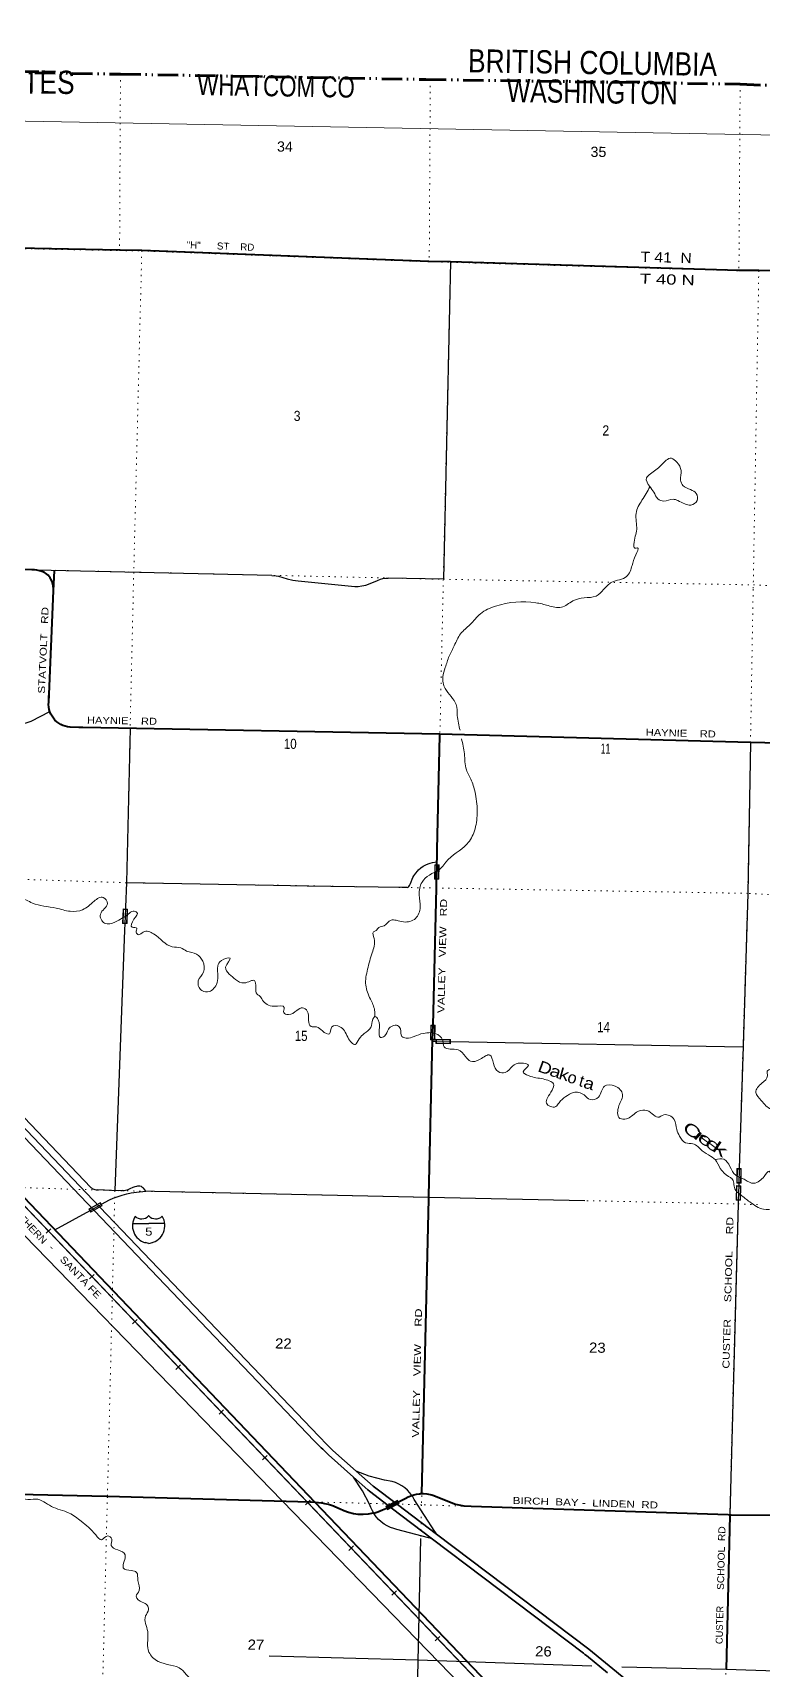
# Model space of a CAD drawing. Header units: feet. Extents: x -489137 to -242534, y 368785 to 558127.
# Drawn here: x -409484 to -396902, y 528715 to 556943 of the extents above; entities that cross this region are included whole.
import ezdxf
from ezdxf.enums import TextEntityAlignment as Align

# ---------------------------------------------------------------- set-up
doc = ezdxf.new("R2010")
doc.units = ezdxf.units.FT
doc.header["$LTSCALE"] = 70
doc.linetypes.add('DASH_DOUBLE_DOT', pattern=[9.2, 5, -1.2, 0.3, -1.2, 0.3, -1.2])
doc.linetypes.add('DOTTED', pattern=[1.5, 0.3, -1.2])
for name, color, linetype, lineweight in [('10', 7, 'DASH_DOUBLE_DOT', 60), ('15', 7, 'Continuous', 25), ('18', 7, 'Continuous', 35), ('19', 7, 'Continuous', 25), ('26', 7, 'Continuous', 40), ('27', 7, 'Continuous', 13), ('29', 7, 'Continuous', 25), ('31', 7, 'Continuous', 13), ('34', 7, 'Continuous', 25), ('39', 7, 'Continuous', 13), ('4', 7, 'Continuous', 13), ('55', 7, 'Continuous', 13), ('6', 7, 'DOTTED', 25), ('61', 7, 'Continuous', 13), ('7', 7, 'DOTTED', 13)]:
    doc.layers.add(name, color=color, linetype=linetype, lineweight=lineweight)
for name, color, linetype in [('12', 7, 'Continuous'), ('30', 7, 'Continuous'), ('41', 7, 'Continuous')]:
    doc.layers.add(name, color=color, linetype=linetype)

msp = doc.modelspace()

# ---------------------------------------------------------------- hatches: boundary and pattern name
at = {"layer": '55'}
msp.add_hatch(color=256, dxfattribs=at).paths.add_polyline_path([(-403383.28, 531523.83), (-403198.68, 531620.89), (-403174.96, 531575.77), (-403359.57, 531478.72)])

# ---------------------------------------------------------------- linework, layer by layer
at = {"layer": '10'}
msp.add_lwpolyline([(-420509.76, 556436.64), (-418635.22, 556398.18), (-413309.47, 556311.12), (-407971.5, 556227.97), (-402701.87, 556136.28), (-397283.49, 556055.44), (-394123.72, 555925.82)], dxfattribs=at)
at = {"layer": '15'}
for p, q in [((-407760.56, 536402.33), (-407484.15, 536402.33)), ((-407487.85, 536533.8), (-407484.95, 536536.71)), ((-407481.78, 536534.33), (-407485.21, 536536.71)), ((-407484.15, 536056.75), (-407548.04, 536074.71)), ((-407484.68, 536056.49), (-407421.05, 536075.23))]:
    msp.add_line(p, q, dxfattribs=at)
msp.add_lwpolyline([(-407208.79, 536402.33), (-407484.68, 536402.33), (-407484.15, 536402.33)], dxfattribs=at)
for centre, radius, start, end in [((-407457.93, 536367.23), 306.13, 148.44437, 254.43379), ((-407606.53, 536649.83), 165.66, 227.34137, 315.81187), ((-407362.84, 536649.83), 165.66, 224.18801, 312.69406), ((-407511.44, 536367.24), 306.13, 283.08096, 31.62462)]:
    msp.add_arc(centre, radius, start, end, dxfattribs=at)
at = {"layer": '18'}
for points in [[(-403954.01, 532030.5), (-404384.24, 532412.31), (-404457.94, 532486.08), (-404482.75, 532510.92), (-404507.91, 532536.07), (-404628.31, 532656.44), (-408424.1, 536628.81), (-412045.68, 540418.86), (-412448.04, 540831.15), (-412719.92, 541087.37), (-415615.51, 543685.89), (-415638.57, 543706.59), (-415665.51, 543732.52), (-416286.85, 544330.56), (-416467.06, 544529.98), (-416487.42, 544552.51), (-416509.26, 544579.98), (-416900.42, 545071.95), (-416909.28, 545083.1), (-417286.86, 545614.21), (-417802.05, 546262.17)], [(-403904.8, 532133.69), (-404307.02, 532490.65), (-404404.48, 532588.21), (-404549.65, 532733.34), (-408324.77, 536684.08), (-410736.8, 539208.31), (-411966.55, 540495.27), (-412370.92, 540909.62), (-412645.45, 541168.34), (-415567.04, 543790.2), (-416206.52, 544405.71), (-416403.28, 544623.44), (-416830.88, 545161.25), (-417350.89, 545815.25)], [(-402519.04, 531046.23), (-403191.01, 531554.94), (-403610.57, 531872.57), (-403904.8, 532133.69)], [(-402589.38, 530961.52), (-403300.68, 531500.01), (-403654.18, 531767.62), (-403678.88, 531786.32), (-403704.18, 531808.78), (-403954.01, 532030.5)], [(-399569.1, 528651.83), (-399935.78, 528951.17), (-399960.29, 528971.18), (-399985.78, 528990.48), (-402589.38, 530961.52)], [(-394726.31, 522430.66), (-394856.9, 522606.33), (-394999.72, 522832.19), (-395129.09, 523068.14), (-395360.28, 523512.28), (-396316.51, 525349.28), (-396425.06, 525541.54), (-396769.32, 526061.45), (-397166.04, 526542.52), (-397771.42, 527190.54), (-398903.3, 528250.17), (-399894.39, 529059.25), (-402519.04, 531046.23)]]:
    msp.add_lwpolyline(points, dxfattribs=at)
at = {"layer": '19'}
for points in [[(-402944.08, 531712), (-402979.5, 531759.04), (-403021.51, 531804.12), (-403068, 531844.56), (-403118.47, 531879.93), (-403172.36, 531909.82), (-403229.08, 531933.92), (-403288, 531951.95), (-403417.37, 531976.24), (-403680.1, 532047.06), (-403904.8, 532133.69)], [(-403603.49, 531408.14), (-403626.73, 531449.96), (-403651, 531506.95), (-403676.44, 531563.4), (-403797.18, 531790.61), (-403954.01, 532030.5)], [(-402519.04, 531046.23), (-402528.98, 531060), (-402551.62, 531091.36), (-402905, 531645.95), (-402910.71, 531656.98), (-402942.43, 531709.81), (-402944.08, 531712)], [(-402589.38, 530961.52), (-402631.3, 530975.24), (-402658.01, 530983.97), (-403202, 531127.95), (-403257.61, 531140.96), (-403316.2, 531161.06), (-403372.37, 531187.18), (-403425.5, 531219.02), (-403475.01, 531256.24), (-403520.36, 531298.43), (-403561.05, 531345.13), (-403596.64, 531395.82), (-403603.49, 531408.14)]]:
    msp.add_lwpolyline(points, dxfattribs=at)
at = {"layer": '26'}
for p, q in [((-409124.29, 547313.83), (-409108.75, 547664.34)), ((-409208.48, 545415.42), (-409204.24, 545511.09)), ((-404610.63, 531589.76), (-417491.43, 545077.24)), ((-408618, 544959.85), (-408691.09, 544961.19)), ((-402513.23, 542594.53), (-402518.75, 542340.68)), ((-402587.1, 539573.09), (-402580.84, 539824.77)), ((-403380.36, 531495.73), (-403178.58, 531601.14))]:
    msp.add_line(p, q, dxfattribs=at)
for points in [[(-394183.28, 552795.33), (-396962.02, 552840.96), (-397314.71, 552841.19), (-402278.93, 552988.71), (-402652, 552994.95), (-407603.34, 553185.2), (-407975, 553189.95), (-407986.38, 553189.86), (-412977.51, 553291.09), (-413328.05, 553301.43), (-417795, 553404.83), (-418308.88, 553416.72), (-418658, 553418.95), (-420541.76, 553452.61)], [(-409124.29, 547313.83), (-409124.5, 547338.83), (-409124.64, 547356.22), (-409129.41, 547398.35), (-409138.57, 547439.74), (-409152, 547479.94), (-409169.56, 547518.53), (-409183.71, 547543.54), (-409201.07, 547565.99), (-409220.67, 547586.5), (-409242.31, 547604.84), (-409264.49, 547620.05), (-409283.89, 547630.5), (-409324.93, 547648.62), (-409367.63, 547662.35), (-409411.53, 547671.54), (-409456.15, 547676.09), (-409501, 547675.95), (-413062.9, 547760.49), (-413076.06, 547760.69), (-413112.9, 547761.92), (-418371.87, 547936.81), (-418974.96, 547951.48)], [(-408691.09, 544961.19), (-408837.11, 544963.87), (-408841, 544964.16), (-408882.6, 544969.62), (-408923.41, 544979.4), (-408962.97, 544993.39), (-409000.85, 545011.44), (-409036.64, 545033.34), (-409069.94, 545058.87), (-409100.39, 545087.75), (-409127.66, 545119.64), (-409151.44, 545154.21), (-409171.48, 545191.08), (-409187.55, 545229.84), (-409199.49, 545270.07), (-409207.15, 545311.33), (-409210.46, 545353.16), (-409209.38, 545395.1), (-409124.29, 547313.83)], [(-402462, 544846.91), (-402463.67, 544846.96), (-408618, 544959.85), (-408691.09, 544961.19)], [(-402513.23, 542594.53), (-402513, 542604.95), (-402510, 542730.95), (-402507, 542852.95), (-402462.56, 544821.95), (-402462, 544846.91)], [(-394329.16, 544637.85), (-397108.26, 544698.74), (-402462, 544846.91)], [(-402580.84, 539824.77), (-402522.1, 542186.98), (-402518.75, 542340.68)], [(-402776, 531743.95), (-402655.29, 536829.94), (-402654.74, 536853.31), (-402654.08, 536879.94), (-402587.1, 539573.09)], [(-404610.63, 531589.76), (-404685.07, 531597.68), (-404705.01, 531598.65), (-408196.67, 531695.34), (-408214, 531695.95), (-413526.08, 531814.87)], [(-397955.52, 524694.62), (-397973, 524712.95), (-398464, 525223.95), (-398853, 525614.95), (-399230.95, 525968.01), (-399410.41, 526144.61), (-404610.63, 531589.76)], [(-403603.49, 531408.14), (-403612.26, 531405.54), (-403696.99, 531389.82), (-403782.9, 531383.05), (-403869.05, 531385.3), (-403954.48, 531396.53), (-404038.28, 531416.64), (-404119.52, 531445.39), (-404196.16, 531481.86), (-404211.28, 531489.8), (-404294.89, 531527.24), (-404381.95, 531555.73), (-404446.52, 531569.6), (-404471.43, 531574.95), (-404496.52, 531577.62), (-404610.63, 531589.76)], [(-403178.58, 531601.14), (-403108.46, 531637.77), (-403083.06, 531651.04), (-403058.46, 531663.27), (-403009.27, 531687.72), (-402944.08, 531712)], [(-402944.08, 531712), (-402931.62, 531716.64), (-402914.19, 531721.58), (-402889, 531728.73), (-402864.19, 531732.78), (-402811.3, 531741.4), (-402805.01, 531742.07)], [(-394753.96, 531353.49), (-397439.18, 531376.12), (-397448.76, 531375.84), (-397489.18, 531377.16), (-401923, 531521.95), (-402042.3, 531530.3), (-402160.07, 531551.08), (-402211.89, 531564.33), (-402364.32, 531623.94), (-402383.6, 531632.83), (-402564.6, 531704.98), (-402601.28, 531716.71), (-402626.37, 531724.73), (-402651.28, 531729.88), (-402684.2, 531736.68), (-402743.05, 531742.54), (-402802.19, 531742.21), (-402805.01, 531742.04)], [(-403603.49, 531408.14), (-403529.64, 531430.03), (-403450.03, 531463.01), (-403393.3, 531488.97), (-403380.36, 531495.73)], [(-397463.73, 531377.14), (-397464, 531366.95), (-397527, 528718.95)]]:
    msp.add_lwpolyline(points, dxfattribs=at)
at = {"layer": '29'}
for p, q in [((-405358.09, 547578.31), (-409419, 547674.95)), ((-397106, 544698.95), (-397152.24, 542098.78)), ((-407887.06, 541830.81), (-407897.34, 541577.15)), ((-402531.68, 539542.96), (-402587.15, 539543.97)), ((-402531.68, 539542.96), (-402277.94, 539538.32)), ((-397234.98, 539446.13), (-402277.94, 539538.32)), ((-410611.37, 539254.6), (-408482.89, 537027.1)), ((-397299.79, 537351.17), (-397307.69, 537101.42)), ((-397309.08, 537057.52), (-397316.95, 536808.8)), ((-397307.69, 537101.42), (-397309.08, 537057.52)), ((-408499.37, 536624.61), (-409106.78, 536289.55)), ((-408499.37, 536624.61), (-408300, 536736.95)), ((-399324, 528758.95), (-397527, 528718.95))]:
    msp.add_line(p, q, dxfattribs=at)
for points in [[(-402278.59, 552989.92), (-402402.64, 547515.62), (-403357, 547535.95)], [(-405358.09, 547578.31), (-405285.23, 547573.24), (-405246.59, 547568.59), (-405098.19, 547525.29), (-405000.81, 547502.09), (-404906.52, 547488.17), (-403929.61, 547392.28), (-403873.19, 547391.51), (-403805.95, 547401.56), (-403740.25, 547414.71), (-403694.66, 547429.4), (-403540.08, 547497.45), (-403488.3, 547515.24), (-403444.24, 547528.38), (-403397.1, 547533.8), (-403357, 547535.95)], [(-409831.03, 545018.1), (-409669.72, 545023.68), (-409598.62, 545039.14), (-409508.96, 545070.08), (-409190.54, 545237.11)], [(-407805, 544942.95), (-407866, 542284.95), (-407886, 541857.95), (-407887.06, 541830.81)], [(-403025, 542198.95), (-403010.64, 542205.04), (-403000.2, 542216.25), (-402985.9, 542235.97), (-402969.29, 542268.83), (-402927.55, 542369.36), (-402909.39, 542403), (-402878.86, 542445.92), (-402850.26, 542481.49), (-402830.17, 542502.37), (-402790.75, 542537.16), (-402748.25, 542565.78), (-402707.28, 542590.52), (-402664.78, 542609.08), (-402631.15, 542621.06), (-402590.58, 542630.74), (-402514.84, 542643.11)], [(-403025, 542198.95), (-403120, 542199.95), (-404754, 542221.95), (-405333, 542234.95), (-407863, 542281.95)], [(-397152.24, 542098.78), (-397233, 539462.95), (-397299.79, 537351.17)], [(-407897.34, 541577.15), (-407903, 541463.95), (-408067.25, 536971.76)], [(-408482.89, 537027.1), (-408473.71, 537018.16), (-408459.8, 537008.88), (-408447.43, 537001.53), (-408430.04, 536994.18), (-408411.11, 536988.77), (-408392.56, 536985.29), (-408364.01, 536982.69)], [(-407933, 536970.52), (-408011, 536969.95), (-408364.01, 536982.69)], [(-408300, 536736.95), (-408159.74, 536812.26), (-408096.37, 536840.1), (-408029.9, 536864.85), (-407940.25, 536894.23), (-407862.96, 536915.88), (-407785.68, 536932.89), (-407696.03, 536946.81), (-407531, 536958.95)], [(-407933, 536970.52), (-407908.94, 536971.94), (-407883.44, 536976.58), (-407864.12, 536982), (-407840.16, 536991.28), (-407804.61, 537009.06), (-407752.82, 537029.94), (-407718.04, 537042.31), (-407688.68, 537050.05), (-407673.99, 537053.14), (-407650.03, 537054.69), (-407635.35, 537052.37), (-407616.8, 537046.95), (-407600.57, 537039.22), (-407583.57, 537025.3), (-407571, 537008.95)], [(-402654.69, 536855.27), (-407386, 536954.95), (-407531, 536958.95), (-407571, 537008.95)], [(-399964, 536793.95), (-402654.69, 536855.27), (-402655.19, 536855.48)], [(-397316.95, 536808.8), (-397319, 536743.95), (-397463.73, 531377.14)], [(-397527.18, 528711.65), (-397527, 528718.95), (-395136.06, 528634.32), (-395078.48, 528637.91), (-395021.59, 528647.51), (-394997.59, 528654.03), (-394972.65, 528660.81), (-394947.59, 528671.5), (-394932.24, 528679.67), (-394913.76, 528692.14), (-394896.69, 528706.47), (-394881.21, 528722.51), (-394869.97, 528736.61), (-394851.02, 528768.72), (-394835.53, 528802.63), (-394823.66, 528837.98), (-394815.56, 528874.38), (-394811.31, 528911.42), (-394810.63, 528935.11), (-394809.85, 528948.29), (-394754.58, 531326.95), (-394753.96, 531353.49)], [(-402794.74, 530971.99), (-402902, 526204.95), (-403032, 520839.95), (-403236.7, 515462.56)], [(-405409, 528948.95), (-402841, 528876.95), (-399840, 528772.95)]]:
    msp.add_lwpolyline(points, dxfattribs=at)
at = {"layer": '31'}
for p, q in [((-407848.86, 541827.52), (-407858.43, 541577.7)), ((-407858.43, 541577.7), (-407933.37, 541580.57)), ((-402530.07, 539581.22), (-402280.13, 539576)), ((-402280.13, 539576), (-402281.69, 539501.02)), ((-397263.39, 537350.8), (-397267.97, 537100.84)), ((-397267.97, 537100.84), (-397342.95, 537102.21)), ((-397271.14, 537055.84), (-397277.2, 536805.92)), ((-397277.2, 536805.92), (-397352.18, 536807.74))]:
    msp.add_line(p, q, dxfattribs=at)
for points in [[(-407933.37, 541580.57), (-407923.81, 541830.39), (-407848.86, 541827.52)], [(-402281.69, 539501.02), (-402531.64, 539506.24), (-402530.07, 539581.22)], [(-397342.95, 537102.21), (-397338.38, 537352.17), (-397263.39, 537350.8)], [(-397352.18, 536807.74), (-397346.12, 537057.66), (-397271.14, 537055.84)]]:
    msp.add_lwpolyline(points, dxfattribs=at)
for points in [[(-407916.12, 541822.08), (-407857.16, 541819.83), (-407866.11, 541586), (-407925.06, 541588.25)], [(-402522.24, 539573.05), (-402288.29, 539568.17), (-402289.51, 539509.18), (-402523.47, 539514.06)], [(-397330.53, 537344.02), (-397271.53, 537342.95), (-397275.81, 537108.98), (-397334.8, 537110.05)], [(-397338.31, 537049.47), (-397279.32, 537048.03), (-397285, 536814.1), (-397343.99, 536815.54)]]:
    msp.add_lwpolyline(points, close=True, dxfattribs=at)
at = {"layer": '34'}
for p, q in [((-409252.29, 536235.04), (-409172.3, 536311.43)), ((-408504.28, 535448.01), (-408424.28, 535524.4)), ((-407761.86, 534674.41), (-407681.87, 534750.8)), ((-407013.84, 533887.38), (-406933.85, 533963.77)), ((-406271.43, 533113.77), (-406191.44, 533190.17)), ((-405523.41, 532326.74), (-405443.42, 532403.14)), ((-404781, 531553.14), (-404701, 531629.53)), ((-404032.98, 530766.11), (-403952.99, 530842.5)), ((-403290.56, 529992.51), (-403210.57, 530068.9)), ((-402542.54, 529205.48), (-402462.55, 529281.87))]:
    msp.add_line(p, q, dxfattribs=at)
at = {"layer": '34', "lineweight": 13}
for points in [[(-421900.28, 549556.14), (-421899, 549554.95), (-421625, 549267.95), (-419030.54, 546551.3), (-398171.7, 524710.01), (-397269.06, 523749.26), (-394752.82, 521071.05)], [(-421680.54, 548609.75), (-421598.99, 548523.9), (-394753.49, 520882.81)]]:
    msp.add_lwpolyline(points, dxfattribs=at)
at = {"layer": '34'}
msp.add_lwpolyline([(-419029.74, 546552.05), (-398170.9, 524710.76)], dxfattribs=at)
at = {"layer": '39'}
msp.add_arc((-397314.95, 537504.48), 335.51, 216.3542, 246.72824, dxfattribs=at)
for points in [[(-398839.98, 549114.07), (-398898.97, 549262.75), (-398829.17, 549334.86), (-398649.02, 549480.64), (-398465.11, 549602.04), (-398376.75, 549534.08), (-398301.48, 549391.28), (-398311.62, 549225.2), (-398270.17, 549133.49), (-398139.28, 549062.98), (-398040.82, 548992.87), (-398026.07, 548873.1), (-398134.45, 548795.37), (-398239.59, 548816.92), (-398356.46, 548873.07), (-398441.31, 548896.4), (-398601.84, 548863.89), (-398704.7, 548905.68), (-398772.27, 549015.95), (-398839.98, 549114.07)], [(-398838.68, 549111.93), (-398976.62, 548880.61), (-399078.72, 548652.81), (-399067.89, 548379.05), (-399115.72, 548114.11), (-399100.23, 548055.15), (-399055.61, 548056.63), (-399083.42, 547937.38), (-399148.51, 547753.73), (-399242.06, 547562.31), (-399362.3, 547509.05), (-399498.66, 547464.09), (-399638.01, 547340.12), (-399769.13, 547226.18), (-399972.19, 547196.22), (-400169.47, 547141.86), (-400365.39, 547032.77), (-400594.08, 547061.9), (-400806.31, 547111.1), (-401500.24, 547052.65), (-401761.28, 546922.05), (-401941.96, 546733.72), (-402106.05, 546575.59), (-402213.96, 546370.16), (-402301.32, 546188.8), (-402368.55, 545995.04), (-402411.04, 545835.43), (-402370.96, 545632.26), (-402181.8, 545354.3), (-402161.81, 545165.56), (-402114.86, 544910.73)], [(-402088.18, 544765.94), (-402040.17, 544505.35), (-402005.01, 544231.29), (-401918.14, 544041.73), (-401848.01, 543809.82), (-401819.67, 543475.04), (-401865.9, 543175.62), (-401994.33, 542950.17), (-402360.3, 542637.73), (-402427.63, 542548.56), (-402473.58, 542501.7)], [(-411411.82, 543423.44), (-411299.55, 543322.76), (-411111.76, 543263.73), (-410998.79, 543219.79), (-410876, 543111.95), (-410663.63, 543112.34), (-410548.76, 543058.25), (-410380.85, 542865.68), (-410169.39, 542753.66), (-409945.97, 542625.27), (-409996.2, 542496.16), (-410038.27, 542371.01), (-410012.49, 542324.08), (-409919.39, 542312.81), (-409851.03, 542267.39), (-409897.18, 542140.25), (-409896.44, 542034.85), (-409708.19, 542014.32), (-409490.3, 541930.59), (-409081.91, 541844.55), (-408837.33, 541788.88), (-408624.16, 541816.69), (-408425.74, 541964.27), (-408266.87, 542027.19), (-408197.2, 541922.98), (-408317, 541739.99), (-408243.9, 541585.05), (-408067.36, 541601.15), (-407938.76, 541674.58), (-407932.01, 541678.79)], [(-402473.58, 542501.7), (-402770.59, 542292.77), (-402819.93, 542070.41), (-402802.22, 541861.43), (-402881.64, 541665.79), (-403089.12, 541605.48), (-403216.48, 541633.37), (-403303.6, 541636.46), (-403424.36, 541540.64), (-403513.93, 541509.3), (-403563.19, 541459.22), (-403606.07, 541433.4), (-403597.33, 541319.79), (-403630.75, 541072.91), (-403709.21, 540790.1), (-403740.96, 540514.83), (-403660.79, 540274.69), (-403588.13, 540083.28), (-403589.01, 539969.45)], [(-407932.01, 541678.79), (-407836.64, 541738.2), (-407750.85, 541791.88), (-407686.24, 541770.83), (-407740.4, 541651.9), (-407768.43, 541514.41), (-407689.57, 541499.27), (-407698.62, 541422.35), (-407662.58, 541385.43), (-407576.89, 541431.01), (-407400.92, 541400.49), (-407077.31, 541177.65), (-406929.59, 541157.62), (-406830.93, 541103.72), (-406657.28, 541048.91), (-406551.33, 540928.03), (-406541.48, 540739.41), (-406628.46, 540588.46), (-406593.76, 540442.1), (-406468.63, 540398.01), (-406317.07, 540525.89), (-406291.04, 540665.43), (-406292.86, 540847.87), (-406230.95, 540938.33), (-406078.43, 540979.04), (-406157.3, 540827.98), (-406095.96, 540705.62), (-405985.61, 540613.07), (-405834.33, 540552.45), (-405661.55, 540592.91), (-405638.62, 540479.13), (-405615.78, 540357.24), (-405567.52, 540326.25), (-405521.72, 540258.81), (-405322.35, 540153.01), (-405148.33, 540128.6), (-405155.48, 540041.53), (-405074.83, 540006.09), (-404928, 540079.3), (-404830.15, 540124.73), (-404749.77, 540067), (-404725.39, 539906.58), (-404684.09, 539802.71), (-404588.91, 539795.47), (-404488.42, 539725.33), (-404365.39, 539675.19), (-404325.42, 539794.29), (-404187.54, 539798.7), (-404049.91, 539616.63), (-403921.71, 539491.43), (-403853.64, 539587.89), (-403765.36, 539680.06), (-403654.6, 539786.13), (-403616.39, 539927.55), (-403577.31, 539973.69), (-403529.34, 539918.39), (-403507.2, 539739.75), (-403486.47, 539611.81), (-403415.22, 539637.29), (-403348.93, 539754.04), (-403192.06, 539819.02), (-403144.14, 539759.66), (-403117.35, 539629.61), (-403042.69, 539602.36), (-402904.5, 539631.08), (-402749.81, 539683.92), (-402623.6, 539695.95)], [(-394619.29, 541452.65), (-394679.28, 541442.41), (-394747.03, 541372.29), (-394801.23, 541415.51), (-394877.65, 541465.09), (-395059.9, 541479.47), (-395182.14, 541428.25), (-395314.34, 541391.35), (-395522.91, 541408.08), (-395635.05, 541354.71), (-395745.33, 541287.14), (-395842.31, 541312.64), (-395946.31, 541261.21), (-396025.85, 541221.64), (-396102.32, 541267.16), (-396171.5, 541245.7), (-396244.95, 541206.06), (-396300.32, 541154.03), (-396309.79, 541042.67), (-396324.55, 540830.03), (-396324.73, 540649.64), (-396307.93, 540531.87), (-396394.34, 540261.32), (-396433.08, 540077.35), (-396418.28, 539961.64), (-396315.49, 539913.77), (-396241.2, 539856.11), (-396266.96, 539738.87), (-396290.86, 539607.41), (-396309.85, 539546.83), (-396405.84, 539487.2), (-396431.77, 539355.76), (-396427.33, 539221.94), (-396468.51, 539169.74), (-396449.36, 539078.3), (-396496.84, 539007.93), (-396617.3, 539102.63), (-396747.37, 539073.81), (-396814.77, 539032.07), (-396811.71, 538950.95), (-396908.5, 538826.46), (-397011.82, 538665.57), (-396918.28, 538524.58), (-396755.83, 538382.75), (-396627.93, 538399.44), (-396532.5, 538412.46), (-396524.23, 538260.35), (-396547, 538055.91), (-396516.48, 537899.47), (-396520.84, 537708.99), (-396543.01, 537553.19), (-396631.15, 537473.19), (-396575.3, 537399.54), (-396531.9, 537301.73), (-396600.64, 537150.55), (-396725.97, 537178.42), (-396781.15, 537306.78), (-396869.44, 537214.62), (-396947.37, 537140.57), (-397049.25, 537097.22), (-397198.5, 537157.82), (-397261.75, 537188.81)], [(-402623.6, 539695.95), (-402514.71, 539670.97), (-402483.75, 539653.99), (-402455.78, 539632.02), (-402432.8, 539607.04), (-402404.38, 539500.8)], [(-402404.83, 539501.15), (-402387.79, 539452.51), (-402149.27, 539398.94), (-402022.95, 539285.92), (-401934.77, 539203.78), (-401770.19, 539236.23), (-401599.03, 539309.15), (-401539.97, 539166.55), (-401454.56, 539023.63), (-401335.16, 539007.99), (-401210.17, 539117.94), (-401065.61, 539170.91), (-400934.35, 539130.8), (-401026.89, 539022.48), (-400936.51, 538954.49), (-400679.79, 538896.65), (-400504.47, 538813.44), (-400606.77, 538569.43), (-400624.08, 538480.46), (-400462.66, 538419.72), (-400407.1, 538487.95), (-400292.32, 538591.96), (-400159.67, 538665.34), (-399975.77, 538620.54), (-399869.32, 538540.19), (-399726.89, 538585.08), (-399625.27, 538772.34), (-399440.8, 538774.15), (-399310.8, 538630.69), (-399373.98, 538436.88), (-399356.39, 538217.76), (-399245.03, 538208.3), (-399071.35, 538321.72), (-398924.94, 538360.48), (-398800.03, 538298.15), (-398703.49, 538236.17), (-398599.61, 538277.48), (-398424.24, 538198.32), (-398375.68, 538025.45), (-398328.45, 537909.34), (-398224.45, 537794.57), (-398096.95, 537778.83), (-397938.28, 537659.34), (-397795.51, 537566.4), (-397689.18, 537475.92), (-397597.89, 537316.72), (-397585.16, 537305.6)], [(-397261.75, 537188.81), (-397359.69, 537236.8), (-397459.19, 537388), (-397565.09, 537512.92), (-397717.13, 537506.03)], [(-397447.51, 537196.27), (-397427.26, 537180.87), (-397376.73, 537003.91), (-397273.54, 536898.16)], [(-397273.54, 536898.16), (-397118.04, 536775.78), (-396878.36, 536651.26), (-396689.88, 536648.97), (-396572.78, 536611.06), (-396511, 536525.18), (-396372.86, 536549.85), (-396304.23, 536526.72), (-396145.81, 536553.17), (-395949.84, 536500.11), (-395422.47, 536363.98), (-395029.77, 536320.69), (-394802.99, 536301.72), (-394581.12, 536211.87), (-394481, 536161.95)], [(-409665.12, 531684.23), (-409610.01, 531649.69), (-409433.64, 531651.6), (-409163.58, 531524.68), (-408856.9, 531409.47), (-408647.84, 531267.07), (-408397.33, 531032.96), (-408296.99, 530950.67), (-408190.79, 531016.26), (-408122.58, 530958.68), (-408130, 530849.32), (-408017.4, 530774.98), (-407892.79, 530688.34), (-407906.31, 530577.03), (-407921.88, 530463.71), (-407784.59, 530419.48), (-407693.79, 530385.94), (-407671.18, 530245.81), (-407648.99, 530071.23), (-407698.82, 529974.55), (-407594.7, 529869.91), (-407510.18, 529820.24), (-407486.73, 529749.01), (-407538.81, 529634.11), (-407501.57, 529364.08), (-407504, 529165.48), (-407479.54, 529011.14), (-407323.39, 528851.14), (-406917.68, 528712.44), (-406793.66, 528577.15), (-406644.53, 528506.43), (-406547.13, 528515.38), (-406435.27, 528380.24), (-406214.28, 528219.46), (-405978.6, 528099.03), (-405791.61, 527975.15), (-405642.95, 527865.92), (-405529.86, 527665.91), (-405479.89, 527442.34), (-405341.02, 527361.61), (-405217.47, 527354.02), (-405023.88, 527272.62), (-404457.78, 526999.92)]]:
    msp.add_spline(points, degree=3, dxfattribs=at)
at = {"layer": '4'}
msp.add_lwpolyline([(-485080.46, 556942.8), (-454770.68, 556296.26), (-424457.62, 555691.58), (-394141.55, 555128.56), (-363825.83, 554607.27), (-333509.43, 554127.66), (-303192.4, 553689.76), (-272874.8, 553293.56), (-242556.67, 552939.06)], dxfattribs=at)
msp.add_lwpolyline([(-485080.46, 556942.8), (-454770.68, 556296.26), (-424457.62, 555691.58), (-394141.55, 555128.56), (-363825.83, 554607.27), (-333509.43, 554127.66), (-303192.4, 553689.76), (-272874.8, 553293.56), (-242556.67, 552939.06)], dxfattribs=at)
at = {"layer": '55'}
for p, q in [((-408514.83, 536655.82), (-408318.11, 536765.03)), ((-408318.11, 536765.03), (-408285.35, 536706.01)), ((-403394.41, 531527.9), (-403194.86, 531631.86)), ((-403279.04, 531549.95), (-403279.2, 531550.26)), ((-403194.86, 531631.86), (-403163.67, 531571.99))]:
    msp.add_line(p, q, dxfattribs=at)
for points in [[(-408285.35, 536706.01), (-408482.07, 536596.81), (-408514.83, 536655.82)], [(-403163.67, 531571.99), (-403363.22, 531468.03), (-403394.41, 531527.9)]]:
    msp.add_lwpolyline(points, dxfattribs=at)
for points in [[(-408503.95, 536652.7), (-408321.22, 536754.15), (-408296.22, 536709.12), (-408478.95, 536607.68)], [(-403383.28, 531523.83), (-403198.68, 531620.89), (-403174.96, 531575.77), (-403359.57, 531478.72)]]:
    msp.add_lwpolyline(points, close=True, dxfattribs=at)
at = {"layer": '6'}
msp.add_line((-396962.02, 552840.96), (-394183.28, 552795.33), dxfattribs=at)
msp.add_lwpolyline([(-418655.46, 553418.91), (-418308.88, 553416.72), (-413321.97, 553301.36), (-412977.51, 553291.09), (-407986.38, 553189.86), (-407603.34, 553185.2), (-402645.7, 552997.22), (-402278.93, 552988.71), (-397304.55, 552843.09), (-396962.02, 552840.96)], dxfattribs=at)
at = {"layer": '61'}
for p, q in [((-402476.39, 542591.05), (-402479.02, 542341.07)), ((-402479.02, 542341.07), (-402554.02, 542341.85)), ((-402544.42, 539822.54), (-402549.9, 539572.6)), ((-402549.9, 539572.6), (-402624.88, 539574.25))]:
    msp.add_line(p, q, dxfattribs=at)
for points in [[(-402554.02, 542341.85), (-402551.39, 542591.83), (-402476.39, 542591.05)], [(-402624.88, 539574.25), (-402619.4, 539824.19), (-402544.42, 539822.54)]]:
    msp.add_lwpolyline(points, dxfattribs=at)
for points in [[(-402543.47, 542583.75), (-402484.46, 542583.13), (-402486.93, 542349.14), (-402545.94, 542349.76)], [(-402611.58, 539816.01), (-402552.59, 539814.72), (-402557.71, 539580.77), (-402616.7, 539582.06)]]:
    msp.add_lwpolyline(points, close=True, dxfattribs=at)
at = {"layer": '7'}
for p, q in [((-407971.5, 556227.97), (-407986.38, 553189.86)), ((-402627.61, 556132.59), (-402645.7, 552997.22)), ((-397283.49, 556055.44), (-397304.55, 552843.09)), ((-397307.99, 537099.4), (-397309.33, 537056.43))]:
    msp.add_line(p, q, dxfattribs=at)
for points in [[(-407603.34, 553185.2), (-407742.14, 547639.32), (-407864.81, 542356.05), (-407884.58, 541830.15)], [(-402278.93, 552988.71), (-402402.64, 547515.62), (-402511.59, 542593.58)], [(-396962.02, 552840.96), (-397058.41, 547343.9), (-397152.24, 542098.78), (-397300.15, 537351.15)], [(-418974.98, 547951.85), (-418371.87, 547936.81), (-413087.74, 547761.08), (-407742.14, 547639.32), (-402402.64, 547515.62), (-397054.72, 547418.16), (-394284, 547290.95)], [(-394381, 541944.95), (-397152.24, 542098.78), (-402518.47, 542190.39), (-407868.5, 542281.79), (-413237.77, 542456.53), (-418510.04, 542607.8), (-420487.53, 542674.41)], [(-402517.25, 542337.88), (-402522.16, 542116.13), (-402579.86, 539825.87)], [(-407894.13, 541576.34), (-408067.25, 536971.76), (-408196.67, 531695.34), (-408331.26, 526327.77), (-408283.15, 523633.47)], [(-402586.23, 539573.02), (-402654.69, 536855.27), (-402778.36, 531552.43), (-402900.61, 526198.91), (-403028.95, 520845.45), (-403236.7, 515462.56), (-403222.95, 510125.62), (-403240.13, 509214.91)], [(-415204.45, 537190.15), (-413410.2, 537144.15), (-408067.25, 536971.76), (-402654.69, 536855.27), (-397319.13, 536741.75), (-396918.93, 536728.05)], [(-397317.04, 536808.81), (-397319.13, 536741.75), (-397463.83, 531376.33), (-397590.06, 526028.93), (-397714.07, 520697.72), (-397826.64, 515307.59), (-397934.41, 509978.21), (-397948.9, 509118.95)], [(-403327.97, 531566.93), (-408196.67, 531695.34), (-413526.08, 531814.87), (-418750.46, 531960.74), (-424173.38, 532167.29), (-424909.09, 532192.43)], [(-394566.76, 531351.96), (-397463.83, 531376.33), (-402778.36, 531552.43), (-403177.03, 531562.94)]]:
    msp.add_lwpolyline(points, dxfattribs=at)

# ---------------------------------------------------------------- texts
at = {"layer": '10'}
for s, rotation, width, p in [('BRITISH COLUMBIA', 359.145, 0.85, (-401978.82, 556260.37)), ('UNITED STATES', 359.308, 0.85, (-412351.22, 555928.47)), ('WASHINGTON', 359.145, 0.8, (-401310.57, 555748.85))]:
    msp.add_text(s, height=400, rotation=rotation, dxfattribs=dict(at, width=width)).set_placement(p)
at = {"layer": '12', "width": 0.8}
msp.add_text('WHATCOM CO', height=360, rotation=359.003, dxfattribs=at).set_placement((-406649.02, 555869.16))
at = {"layer": '15', "width": 1.2}
msp.add_text(' 5 ', height=140, dxfattribs=at).set_placement((-407482.84, 536194.22), align=Align.CENTER)
at = {"layer": '27'}
for s, rotation, width, p in [('"H"      ST    RD', 357.829, 1.05, (-406831.89, 553226)), ('STATVOLT   RD', 87.461, 1.25, (-409275.31, 545541.94)), ('HAYNIE    RD', 358.95, 1.2, (-408550.13, 545027.65)), ('HAYNIE    RD', 358.415, 1.2, (-398913.73, 544818.74)), ('VALLEY   VIEW   RD', 88.576, 1.3, (-402385.25, 540031.45)), ('VALLEY    VIEW     RD', 88.64, 1.35, (-402823.09, 532709.95)), ('BIRCH  BAY -  LINDEN  RD', 358.13, 1.25, (-401207.31, 531568.62)), ('SCHOOL  RD', 88.648, 1.1, (-397563.86, 530082.02))]:
    msp.add_text(s, height=120, rotation=rotation, dxfattribs=dict(at, width=width)).set_placement(p)
msp.add_text('CUSTER', height=120, rotation=88.648, dxfattribs=at).set_placement((-397586.43, 529148.82))
at = {"layer": '30', "width": 1.3}
msp.add_text('CUSTER     SCHOOL     RD', height=120, rotation=88.455, dxfattribs=at).set_placement((-397469.66, 533897.7))
at = {"layer": '34'}
for s, width, p in [('NORTHERN', 1.1, (-410002.58, 536765.45)), ('  -    SANTA FE', 1.2, (-409292.1, 536054.97))]:
    msp.add_text(s, height=120, rotation=313.682, dxfattribs=dict(at, width=width)).set_placement(p)
at = {"layer": '41'}
for s, rotation, width, p in [('D', 339.798, 1.2, (-400680.14, 538994.07)), ('a', 341.582, 1.25, (-400498.02, 538932.04)), ('k', 344.572, 1.25, (-400346.89, 538878.8)), ('o', 344.572, 1.05, (-400202.99, 538825.01)), ('a', 343.361, 1.2, (-399915.28, 538725.55)), ('C', 321.632, 1.55, (-398177.11, 537932.88)), ('r', 318.465, 2.1, (-398041.09, 537839.06)), ('e', 323.342, 1.7, (-397937.98, 537773.38)), ('e', 323.276, 1.7, (-397807.91, 537683.87)), ('k', 326.194, 1.8, (-397684.6, 537603.13))]:
    msp.add_text(s, height=200, rotation=rotation, dxfattribs=dict(at, width=width)).set_placement(p, align=Align.CENTER)
msp.add_text('t', height=200, rotation=343.269, dxfattribs=at).set_placement((-400043.75, 538769.21), align=Align.CENTER)
at = {"layer": '6'}
for s, width, p in [('T 41  N', 1.15, (-399003.04, 552993)), ('T 40 N', 1.35, (-399016.73, 552614.86))]:
    msp.add_text(s, height=175, rotation=358.323, dxfattribs=dict(at, width=width)).set_placement(p)
at = {"layer": '7'}
for s, width, p in [('34', 1.05, (-405272.56, 554893.24)), ('35', 1.05, (-399865.22, 554802.16)), ('3', 0.9, (-404983.99, 550246.81)), ('2', 0.9, (-399660.24, 549995.6)), ('10', 0.85, (-405154.53, 544591.86)), ('11', 0.65, (-399690.91, 544507.18)), ('15', 0.85, (-404966.84, 539554.81)), ('14', 0.85, (-399751.7, 539704.22)), ('22', 1.1, (-405305.41, 534248.51)), ('23', 1.1, (-399890.28, 534176.58)), ('27', 1.1, (-405778.64, 529053.7)), ('26', 1.1, (-400820.7, 528938.78))]:
    msp.add_text(s, height=175, rotation=359.303, dxfattribs=dict(at, width=width)).set_placement(p)

doc.saveas('drawing.dxf')
